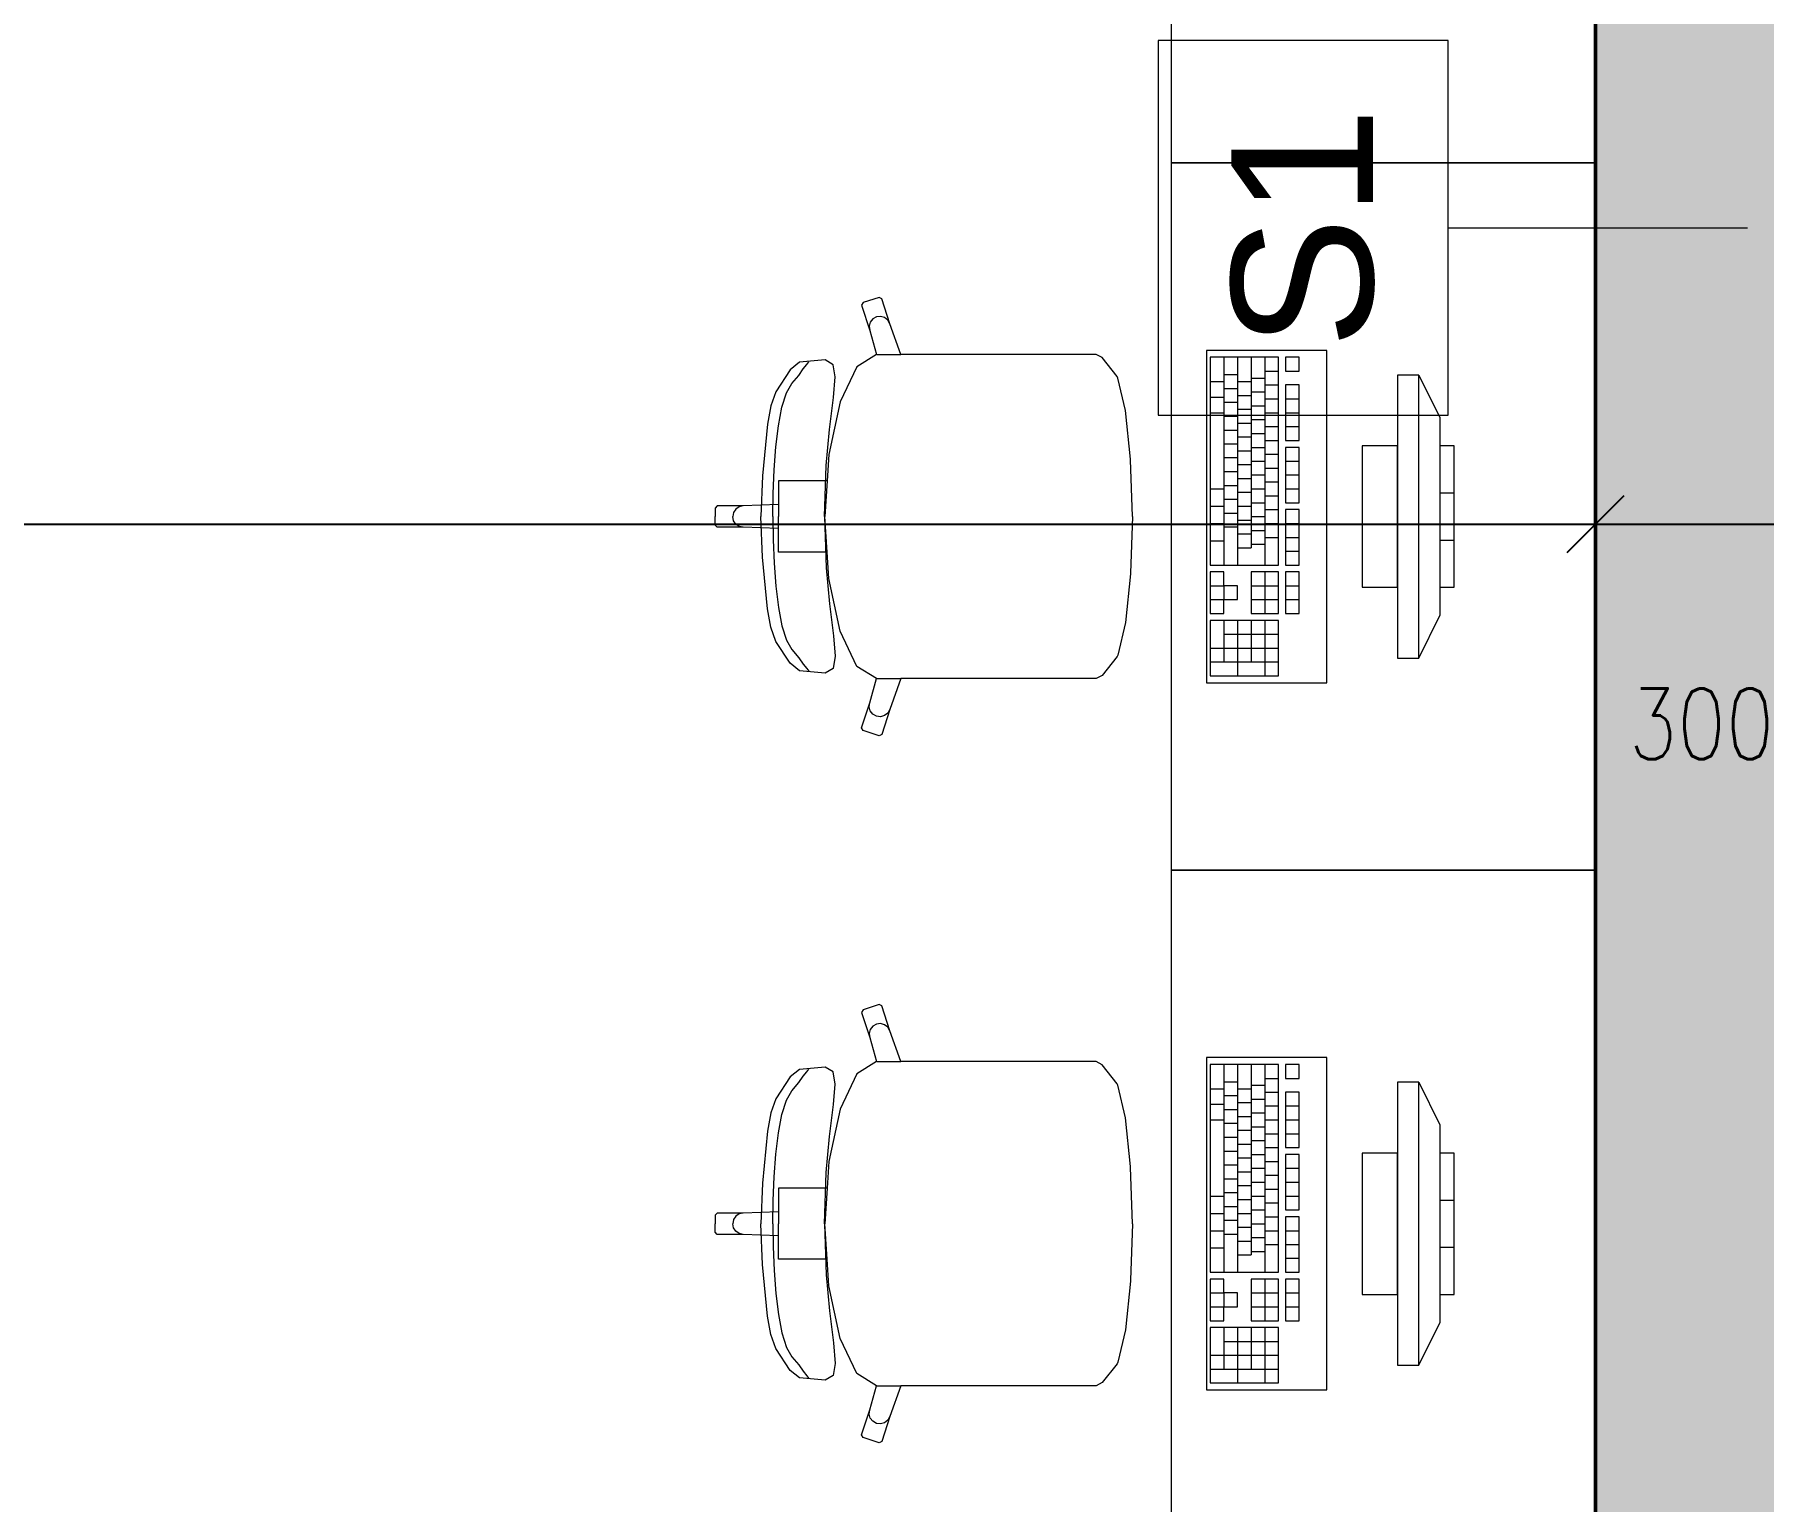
# Model space of a CAD drawing. Header units: millimetres. Extents: x 89194 to 559352, y -753138 to -204019.
# Drawn here: x 342341 to 344786, y -488043 to -485968 of the extents above; entities that cross this region are included whole.
import ezdxf

# ---------------------------------------------------------------- set-up
doc = ezdxf.new("R2010")
doc.units = ezdxf.units.MM
doc.header["$LTSCALE"] = 400
doc.header["$PDMODE"] = 3
for name, color, linetype, lineweight in [('RG_koty', 7, 'Continuous', 9), ('RG_nábytek', 32, 'Continuous', 9), ('RG_skladby konstrukcí', 5, 'Continuous', 9), ('RG_zdivo nové', 1, 'Continuous', 50), ('RG_šrafy', 253, 'Continuous', 9)]:
    doc.layers.add(name, color=color, linetype=linetype, lineweight=lineweight)
doc.styles.add('Arial 200', font='Arial.ttf', dxfattribs={"height": 200})
doc.styles.add('Koty', font='romans.shx', dxfattribs={"width": 0.8})
doc.dimstyles.new('RG_50_vnitřní', dxfattribs={"dimscale": 50, "dimtxt": 2, "dimasz": 1.6, "dimexe": 1.15, "dimexo": 0, "dimgap": 1, "dimtad": 1, "dimdec": 0, "dimrnd": 5, "dimzin": 0, "dimdsep": 46, "dimtxsty": 'Koty', "dimblk1": 'OBLIQUE', "dimblk2": 'OBLIQUE', "dimsah": 1, "dimcen": 0.09, "dimclrd": 256, "dimclre": 256, "dimclrt": 2, "dimazin": 0, "dimtfac": 1, "dimtdec": 0, "dimtmove": 2, "dimatfit": 3, "dimfxl": 1.15, "dimfxlon": 1, "dimtolj": 1, "dimtzin": 0, "dimarcsym": 0})

# ---------------------------------------------------------------- blocks, each defined once
blk = doc.blocks.new('nabytek_velka_ucebna')
at = {"layer": 'RG_nábytek'}
for p, q in [((475954, -444466.8), (475954, -445466.8)), ((476554, -445466.8), (476554, -444466.8)), ((475954, -445466.8), (476554, -445466.8)), ((476554, -445466.8), (475954, -445466.8)), ((475954, -445466.8), (475954, -446466.8)), ((476554, -446466.8), (476554, -445466.8)), ((475518.1, -445664.2), (475516.1, -445668)), ((475516.1, -445668), (475527.5, -445703.5)), ((475540.8, -445656.8), (475518.1, -445664.2)), ((475544.6, -445658.7), (475540.8, -445656.8)), ((475556, -445694.1), (475544.6, -445658.7)), ((475528.4, -445691.9), (475526.9, -445697.6)), ((475526.9, -445697.6), (475527.5, -445703.5)), ((475527.5, -445703.5), (475537.2, -445737.6)), ((475532.1, -445687.3), (475528.4, -445691.9)), ((475537.2, -445684.4), (475532.1, -445687.3)), ((475542.9, -445683.7), (475537.2, -445684.4)), ((475548.6, -445685.3), (475542.9, -445683.7)), ((475553.1, -445689), (475548.6, -445685.3)), ((475556, -445694.1), (475553.1, -445689)), ((475571.7, -445737.5), (475556, -445694.1)), ((475428.2, -445748.7), (475415, -445759.2)), ((475464.3, -445745.4), (475428.2, -445748.7)), ((475433.6, -445758), (475438.7, -445751.8)), ((475438.7, -445751.8), (475441.4, -445748)), ((475475.8, -445752.1), (475464.3, -445745.4)), ((475478.9, -445769.3), (475475.8, -445752.1)), ((475537.2, -445737.6), (475509.4, -445755)), ((475537.4, -445737.5), (475537.2, -445737.6)), ((475537.4, -445737.5), (475571.7, -445737.5)), ((475780.8, -445737.5), (475571.7, -445737.5)), ((475816.9, -445737.5), (475780.8, -445737.5)), ((475847.9, -445737.5), (475816.9, -445737.5)), ((475856.5, -445742), (475847.9, -445737.5)), ((475877.7, -445768.9), (475856.5, -445742)), ((476174, -445731.8), (476004, -445731.8)), ((476004, -445731.8), (476004, -446201.8)), ((476008.8, -445741.6), (476008.8, -446035.3)), ((476105.8, -445741.6), (476008.8, -445741.6)), ((476028.2, -445741.6), (476028.2, -446035.3)), ((476047.6, -445741.6), (476047.6, -446035.3)), ((476067, -445741.6), (476067, -446010.8)), ((476086.4, -445741.6), (476086.4, -446035.3)), ((476105.8, -446035.3), (476105.8, -445741.6)), ((476115.5, -445741.6), (476115.5, -445761.2)), ((476134.9, -445741.6), (476115.5, -445741.6)), ((476134.9, -445761.2), (476134.9, -445741.6)), ((476174, -446201.8), (476174, -445731.8)), ((475415, -445759.2), (475394.9, -445790.2)), ((475417.4, -445778.8), (475427.4, -445767.1)), ((475427.4, -445767.1), (475433.6, -445758)), ((475476.3, -445798.2), (475478.9, -445769.3)), ((475509.4, -445755), (475485.6, -445804.7)), ((475878.5, -445771), (475877.7, -445768.9)), ((475889.2, -445816.9), (475878.5, -445771)), ((476008.8, -445775.8), (476028.2, -445775.8)), ((476028.2, -445766), (476047.6, -445766)), ((476047.6, -445775.8), (476067, -445775.8)), ((476067, -445770.9), (476086.4, -445770.9)), ((476086.4, -445761.2), (476105.8, -445761.2)), ((476115.5, -445761.2), (476134.9, -445761.2)), ((476274, -445766.8), (476274, -446166.8)), ((476304, -445766.8), (476274, -445766.8)), ((476304, -446166.8), (476304, -445766.8)), ((476304, -445766.8), (476334, -445826.8)), ((475394.9, -445790.2), (475387.7, -445810.2)), ((475403.4, -445812.3), (475409.7, -445792)), ((475409.7, -445792), (475417.4, -445778.8)), ((475470.5, -445843.5), (475476.3, -445798.2)), ((476008.8, -445797.9), (476028.2, -445797.9)), ((476028.2, -445785.6), (476047.6, -445785.6)), ((476047.6, -445795.4), (476067, -445795.4)), ((476067, -445790.5), (476086.4, -445790.5)), ((476086.4, -445780.7), (476105.8, -445780.7)), ((476086.4, -445800.3), (476105.8, -445800.3)), ((476115.5, -445780.7), (476115.5, -445859.1)), ((476134.9, -445780.7), (476115.5, -445780.7)), ((476115.5, -445800.3), (476134.9, -445800.3)), ((476134.9, -445859.1), (476134.9, -445780.7)), ((475387.7, -445810.2), (475382.9, -445836.1)), ((475398.5, -445838.3), (475403.4, -445812.3)), ((475485.6, -445804.7), (475469.7, -445879)), ((475896.4, -445885.7), (475889.2, -445816.9)), ((476008.8, -445819.9), (476028.2, -445819.9)), ((476028.2, -445805.2), (476047.6, -445805.2)), ((476028.2, -445824.8), (476047.6, -445824.8)), ((476047.6, -445815), (476067, -445815)), ((476067, -445810.1), (476086.4, -445810.1)), ((476086.4, -445819.9), (476105.8, -445819.9)), ((476115.5, -445819.9), (476134.9, -445819.9)), ((476334, -445826.8), (476334, -446106.8)), ((475382.9, -445836.1), (475375.9, -445909.3)), ((475394.8, -445868.2), (475398.5, -445838.3)), ((475465.8, -445894.5), (475470.5, -445843.5)), ((476028.2, -445844.4), (476047.6, -445844.4)), ((476047.6, -445834.6), (476067, -445834.6)), ((476067, -445829.7), (476086.4, -445829.7)), ((476067, -445849.3), (476086.4, -445849.3)), ((476086.4, -445839.5), (476105.8, -445839.5)), ((476115.5, -445839.5), (476134.9, -445839.5)), ((475392.2, -445900.7), (475394.8, -445868.2)), ((476028.2, -445864), (476047.6, -445864)), ((476047.6, -445854.2), (476067, -445854.2)), ((476047.6, -445873.8), (476067, -445873.8)), ((476067, -445868.9), (476086.4, -445868.9)), ((476086.4, -445859.1), (476105.8, -445859.1)), ((476115.5, -445859.1), (476134.9, -445859.1)), ((476115.5, -445868.9), (476115.5, -445947.2)), ((476134.9, -445868.9), (476115.5, -445868.9)), ((476134.9, -445947.2), (476134.9, -445868.9)), ((476224, -445866.8), (476224, -446066.8)), ((476274, -445866.8), (476224, -445866.8)), ((476274, -446066.8), (476274, -445866.8)), ((476334, -445866.8), (476334, -446066.8)), ((476354, -445866.8), (476334, -445866.8)), ((476354, -446066.8), (476354, -445866.8)), ((475390.8, -445934.1), (475392.2, -445900.7)), ((475463.5, -445966.8), (475465.8, -445894.5)), ((475469.7, -445879), (475467.3, -445916.5)), ((475896.5, -445886.7), (475896.4, -445885.7)), ((475899, -445966.8), (475896.5, -445886.7)), ((476028.2, -445883.5), (476047.6, -445883.5)), ((476047.6, -445893.3), (476067, -445893.3)), ((476067, -445888.4), (476086.4, -445888.4)), ((476086.4, -445878.7), (476105.8, -445878.7)), ((476086.4, -445898.2), (476105.8, -445898.2)), ((476115.5, -445888.4), (476134.9, -445888.4)), ((475375.9, -445909.3), (475373.7, -445966.8)), ((475428.6, -445916.5), (475398.7, -445916.5)), ((475398.7, -445916.5), (475398.7, -445949.9)), ((475467.3, -445916.5), (475428.6, -445916.5)), ((475467.3, -445916.5), (475464.1, -445966.8)), ((476028.2, -445903.1), (476047.6, -445903.1)), ((476028.2, -445922.7), (476047.6, -445922.7)), ((476047.6, -445912.9), (476067, -445912.9)), ((476067, -445908), (476086.4, -445908)), ((476086.4, -445917.8), (476105.8, -445917.8)), ((476115.5, -445908), (476134.9, -445908)), ((475398.7, -445949.9), (475348.8, -445951.7)), ((475390.3, -445966.8), (475390.8, -445934.1)), ((475398.7, -445949.9), (475398.7, -445966.8)), ((476008.8, -445927.6), (476028.2, -445927.6)), ((476028.2, -445942.3), (476047.6, -445942.3)), ((476047.6, -445932.5), (476067, -445932.5)), ((476067, -445927.6), (476086.4, -445927.6)), ((476067, -445947.2), (476086.4, -445947.2)), ((476086.4, -445937.4), (476105.8, -445937.4)), ((476115.5, -445927.6), (476134.9, -445927.6)), ((476115.5, -445947.2), (476134.9, -445947.2)), ((476334, -445933.4), (476354, -445933.4)), ((475311.9, -445951.7), (475309, -445954.7)), ((475309, -445954.7), (475309, -445966.8)), ((475309, -445978.9), (475309, -445966.8)), ((475348.8, -445951.7), (475311.9, -445951.7)), ((475335, -445961), (475333.9, -445966.8)), ((475335, -445972.6), (475333.9, -445966.8)), ((475338.3, -445956.1), (475335, -445961)), ((475338.3, -445977.5), (475335, -445972.6)), ((475343.1, -445952.8), (475338.3, -445956.1)), ((475348.8, -445951.7), (475343.1, -445952.8)), ((475375.9, -446024.3), (475373.7, -445966.8)), ((475390.3, -445966.8), (475390.8, -445999.5)), ((475398.7, -445983.7), (475398.7, -445966.8)), ((475463.5, -445966.8), (475465.8, -446039.1)), ((475467.3, -446017.1), (475464.1, -445966.8)), ((475899, -445966.8), (475896.5, -446046.8)), ((476008.8, -445952.1), (476028.2, -445952.1)), ((476028.2, -445961.9), (476047.6, -445961.9)), ((476047.6, -445952.1), (476067, -445952.1)), ((476047.6, -445971.7), (476067, -445971.7)), ((476067, -445966.8), (476086.4, -445966.8)), ((476086.4, -445957), (476105.8, -445957)), ((476115.5, -445957), (476115.5, -446035.3)), ((476134.9, -445957), (476115.5, -445957)), ((476134.9, -446035.3), (476134.9, -445957)), ((475311.9, -445981.9), (475309, -445978.9)), ((475348.8, -445981.9), (475311.9, -445981.9)), ((475343.1, -445980.7), (475338.3, -445977.5)), ((475348.8, -445981.9), (475343.1, -445980.7)), ((475398.7, -445983.7), (475348.8, -445981.9)), ((475398.7, -446017.1), (475398.7, -445983.7)), ((476008.8, -445976.6), (476028.2, -445976.6)), ((476028.2, -445981.5), (476047.6, -445981.5)), ((476047.6, -445991.3), (476067, -445991.3)), ((476067, -445986.4), (476086.4, -445986.4)), ((476086.4, -445976.6), (476105.8, -445976.6)), ((476086.4, -445996.2), (476105.8, -445996.2)), ((476115.5, -445976.6), (476134.9, -445976.6)), ((476115.5, -445996.2), (476134.9, -445996.2)), ((475390.8, -445999.5), (475392.2, -446032.9)), ((475428.6, -446017.1), (475398.7, -446017.1)), ((475467.3, -446017.1), (475428.6, -446017.1)), ((475469.7, -446054.5), (475467.3, -446017.1)), ((476008.8, -446001), (476028.2, -446001)), ((476047.6, -446010.8), (476067, -446010.8)), ((476067, -446005.9), (476086.4, -446005.9)), ((476115.5, -446015.7), (476134.9, -446015.7)), ((476334, -446000.1), (476354, -446000.1)), ((475382.9, -446097.5), (475375.9, -446024.3)), ((475392.2, -446032.9), (475394.8, -446065.3)), ((475465.8, -446039.1), (475470.5, -446090)), ((475896.5, -446046.8), (475896.4, -446047.9)), ((476008.8, -446035.3), (476105.8, -446035.3)), ((476008.8, -446045.1), (476008.8, -446103.9)), ((476028.2, -446045.1), (476008.8, -446045.1)), ((476028.2, -446064.7), (476028.2, -446045.1)), ((476067, -446045.1), (476067, -446103.9)), ((476105.8, -446045.1), (476067, -446045.1)), ((476086.4, -446045.1), (476086.4, -446103.9)), ((476105.8, -446103.9), (476105.8, -446045.1)), ((476115.5, -446035.3), (476134.9, -446035.3)), ((476115.5, -446045.1), (476115.5, -446103.9)), ((476134.9, -446045.1), (476115.5, -446045.1)), ((476134.9, -446103.9), (476134.9, -446045.1)), ((475394.8, -446065.3), (475398.5, -446095.3)), ((475485.6, -446128.9), (475469.7, -446054.5)), ((475896.4, -446047.9), (475889.2, -446116.6)), ((476008.8, -446064.7), (476028.2, -446064.7)), ((476047.6, -446064.7), (476028.2, -446064.7)), ((476028.2, -446064.7), (476028.2, -446084.3)), ((476047.6, -446084.3), (476047.6, -446064.7)), ((476067, -446064.7), (476105.8, -446064.7)), ((476115.5, -446064.7), (476134.9, -446064.7)), ((476224, -446066.8), (476274, -446066.8)), ((476334, -446066.8), (476354, -446066.8)), ((475398.5, -446095.3), (475403.4, -446121.2)), ((475470.5, -446090), (475476.3, -446135.3)), ((476008.8, -446084.3), (476028.2, -446084.3)), ((476028.2, -446103.9), (476028.2, -446084.3)), ((476028.2, -446084.3), (476047.6, -446084.3)), ((476067, -446084.3), (476105.8, -446084.3)), ((476115.5, -446084.3), (476134.9, -446084.3)), ((475387.7, -446123.4), (475382.9, -446097.5)), ((475889.2, -446116.6), (475878.5, -446162.6)), ((476008.8, -446103.9), (476028.2, -446103.9)), ((476008.8, -446113.7), (476008.8, -446192)), ((476105.8, -446113.7), (476008.8, -446113.7)), ((476028.2, -446113.7), (476028.2, -446172.4)), ((476047.6, -446113.7), (476047.6, -446192)), ((476067, -446103.9), (476105.8, -446103.9)), ((476067, -446113.7), (476067, -446172.4)), ((476086.4, -446113.7), (476086.4, -446192)), ((476105.8, -446192), (476105.8, -446113.7)), ((476115.5, -446103.9), (476134.9, -446103.9)), ((476304, -446166.8), (476334, -446106.8)), ((475394.9, -446143.3), (475387.7, -446123.4)), ((475415, -446174.3), (475394.9, -446143.3)), ((475403.4, -446121.2), (475409.7, -446141.6)), ((475409.7, -446141.6), (475417.4, -446154.8)), ((475476.3, -446135.3), (475478.9, -446164.2)), ((475509.4, -446178.6), (475485.6, -446128.9)), ((476028.2, -446133.2), (476105.8, -446133.2)), ((475417.4, -446154.8), (475427.4, -446166.5)), ((475427.4, -446166.5), (475433.6, -446175.5)), ((475478.9, -446164.2), (475475.8, -446181.5)), ((475877.7, -446164.7), (475856.5, -446191.5)), ((475878.5, -446162.6), (475877.7, -446164.7)), ((476008.8, -446152.8), (476105.8, -446152.8)), ((476274, -446166.8), (476304, -446166.8)), ((475428.2, -446184.9), (475415, -446174.3)), ((475464.3, -446188.2), (475428.2, -446184.9)), ((475433.6, -446175.5), (475438.7, -446181.8)), ((475438.7, -446181.8), (475441.4, -446185.5)), ((475475.8, -446181.5), (475464.3, -446188.2)), ((475537.2, -446195.9), (475509.4, -446178.6)), ((475856.5, -446191.5), (475847.9, -446196)), ((476008.8, -446172.4), (476105.8, -446172.4)), ((476008.8, -446192), (476105.8, -446192)), ((475527.5, -446230.1), (475537.2, -446195.9)), ((475537.4, -446196), (475537.2, -446195.9)), ((475537.4, -446196), (475571.7, -446196)), ((475571.7, -446196), (475556, -446239.4)), ((475780.8, -446196), (475571.7, -446196)), ((475816.9, -446196), (475780.8, -446196)), ((475847.9, -446196), (475816.9, -446196)), ((476004, -446201.8), (476174, -446201.8)), ((475516.1, -446265.5), (475527.5, -446230.1)), ((475526.9, -446235.9), (475527.5, -446230.1)), ((475528.4, -446241.6), (475526.9, -446235.9)), ((475532.1, -446246.2), (475528.4, -446241.6)), ((475556, -446239.4), (475544.6, -446274.8)), ((475556, -446239.4), (475553.1, -446244.6)), ((475518.1, -446269.3), (475516.1, -446265.5)), ((475537.2, -446249.1), (475532.1, -446246.2)), ((475542.9, -446249.8), (475537.2, -446249.1)), ((475548.6, -446248.2), (475542.9, -446249.8)), ((475553.1, -446244.6), (475548.6, -446248.2)), ((475540.8, -446276.8), (475518.1, -446269.3)), ((475544.6, -446274.8), (475540.8, -446276.8)), ((475954, -446466.8), (476554, -446466.8)), ((476554, -446466.8), (475954, -446466.8)), ((475954, -446466.8), (475954, -447466.8)), ((476554, -447466.8), (476554, -446466.8)), ((475540.8, -446656.8), (475518.1, -446664.2)), ((475544.6, -446658.7), (475540.8, -446656.8)), ((475556, -446694.1), (475544.6, -446658.7)), ((475518.1, -446664.2), (475516.1, -446668)), ((475516.1, -446668), (475527.5, -446703.5)), ((475528.4, -446691.9), (475526.9, -446697.6)), ((475526.9, -446697.6), (475527.5, -446703.5)), ((475527.5, -446703.5), (475537.2, -446737.6)), ((475532.1, -446687.3), (475528.4, -446691.9)), ((475537.2, -446684.4), (475532.1, -446687.3)), ((475542.9, -446683.7), (475537.2, -446684.4)), ((475548.6, -446685.3), (475542.9, -446683.7)), ((475553.1, -446689), (475548.6, -446685.3)), ((475556, -446694.1), (475553.1, -446689)), ((475571.7, -446737.5), (475556, -446694.1)), ((476174, -446731.8), (476004, -446731.8)), ((476004, -446731.8), (476004, -447201.8)), ((476174, -447201.8), (476174, -446731.8)), ((475428.2, -446748.7), (475415, -446759.2)), ((475464.3, -446745.4), (475428.2, -446748.7)), ((475433.6, -446758), (475438.7, -446751.8)), ((475438.7, -446751.8), (475441.4, -446748)), ((475475.8, -446752.1), (475464.3, -446745.4)), ((475478.9, -446769.3), (475475.8, -446752.1)), ((475509.4, -446755), (475485.6, -446804.7)), ((475537.2, -446737.6), (475509.4, -446755)), ((475537.4, -446737.5), (475537.2, -446737.6)), ((475537.4, -446737.5), (475571.7, -446737.5)), ((475780.8, -446737.5), (475571.7, -446737.5)), ((475816.9, -446737.5), (475780.8, -446737.5)), ((475847.9, -446737.5), (475816.9, -446737.5)), ((475856.5, -446742), (475847.9, -446737.5)), ((475877.7, -446768.9), (475856.5, -446742)), ((476008.8, -446741.6), (476008.8, -447035.3)), ((476105.8, -446741.6), (476008.8, -446741.6)), ((476028.2, -446741.6), (476028.2, -447035.3)), ((476047.6, -446741.6), (476047.6, -447035.3)), ((476067, -446741.6), (476067, -447010.8)), ((476086.4, -446741.6), (476086.4, -447035.3)), ((476105.8, -447035.3), (476105.8, -446741.6)), ((476115.5, -446741.6), (476115.5, -446761.2)), ((476134.9, -446741.6), (476115.5, -446741.6)), ((476134.9, -446761.2), (476134.9, -446741.6)), ((475415, -446759.2), (475394.9, -446790.2)), ((475409.7, -446792), (475417.4, -446778.8)), ((475417.4, -446778.8), (475427.4, -446767.1)), ((475427.4, -446767.1), (475433.6, -446758)), ((475476.3, -446798.2), (475478.9, -446769.3)), ((475878.5, -446771), (475877.7, -446768.9)), ((475889.2, -446816.9), (475878.5, -446771)), ((476008.8, -446775.8), (476028.2, -446775.8)), ((476028.2, -446766), (476047.6, -446766)), ((476047.6, -446775.8), (476067, -446775.8)), ((476067, -446770.9), (476086.4, -446770.9)), ((476086.4, -446761.2), (476105.8, -446761.2)), ((476086.4, -446780.7), (476105.8, -446780.7)), ((476115.5, -446761.2), (476134.9, -446761.2)), ((476115.5, -446780.7), (476115.5, -446859.1)), ((476134.9, -446780.7), (476115.5, -446780.7)), ((476134.9, -446859.1), (476134.9, -446780.7)), ((476274, -446766.8), (476274, -447166.8)), ((476304, -446766.8), (476274, -446766.8)), ((476304, -447166.8), (476304, -446766.8)), ((476304, -446766.8), (476334, -446826.8)), ((475394.9, -446790.2), (475387.7, -446810.2)), ((475403.4, -446812.3), (475409.7, -446792)), ((475485.6, -446804.7), (475469.7, -446879)), ((475470.5, -446843.5), (475476.3, -446798.2)), ((476008.8, -446797.9), (476028.2, -446797.9)), ((476028.2, -446785.6), (476047.6, -446785.6)), ((476028.2, -446805.2), (476047.6, -446805.2)), ((476047.6, -446795.4), (476067, -446795.4)), ((476067, -446790.5), (476086.4, -446790.5)), ((476086.4, -446800.3), (476105.8, -446800.3)), ((476115.5, -446800.3), (476134.9, -446800.3)), ((475387.7, -446810.2), (475382.9, -446836.1)), ((475398.5, -446838.3), (475403.4, -446812.3)), ((475896.4, -446885.7), (475889.2, -446816.9)), ((476008.8, -446819.9), (476028.2, -446819.9)), ((476028.2, -446824.8), (476047.6, -446824.8)), ((476047.6, -446815), (476067, -446815)), ((476067, -446810.1), (476086.4, -446810.1)), ((476067, -446829.7), (476086.4, -446829.7)), ((476086.4, -446819.9), (476105.8, -446819.9)), ((476115.5, -446819.9), (476134.9, -446819.9)), ((476334, -446826.8), (476334, -447106.8)), ((475382.9, -446836.1), (475375.9, -446909.3)), ((475394.8, -446868.2), (475398.5, -446838.3)), ((475465.8, -446894.5), (475470.5, -446843.5)), ((476028.2, -446844.4), (476047.6, -446844.4)), ((476047.6, -446834.6), (476067, -446834.6)), ((476047.6, -446854.2), (476067, -446854.2)), ((476067, -446849.3), (476086.4, -446849.3)), ((476086.4, -446839.5), (476105.8, -446839.5)), ((476115.5, -446839.5), (476134.9, -446839.5)), ((475392.2, -446900.7), (475394.8, -446868.2)), ((476028.2, -446864), (476047.6, -446864)), ((476047.6, -446873.8), (476067, -446873.8)), ((476067, -446868.9), (476086.4, -446868.9)), ((476086.4, -446859.1), (476105.8, -446859.1)), ((476086.4, -446878.7), (476105.8, -446878.7)), ((476115.5, -446859.1), (476134.9, -446859.1)), ((476115.5, -446868.9), (476115.5, -446947.2)), ((476134.9, -446868.9), (476115.5, -446868.9)), ((476134.9, -446947.2), (476134.9, -446868.9)), ((476224, -446866.8), (476224, -447066.8)), ((476274, -446866.8), (476224, -446866.8)), ((476274, -447066.8), (476274, -446866.8)), ((476334, -446866.8), (476334, -447066.8)), ((476354, -446866.8), (476334, -446866.8)), ((476354, -447066.8), (476354, -446866.8)), ((475390.8, -446934.1), (475392.2, -446900.7)), ((475463.5, -446966.8), (475465.8, -446894.5)), ((475469.7, -446879), (475467.3, -446916.5)), ((475896.5, -446886.7), (475896.4, -446885.7)), ((475899, -446966.8), (475896.5, -446886.7)), ((476028.2, -446883.5), (476047.6, -446883.5)), ((476028.2, -446903.1), (476047.6, -446903.1)), ((476047.6, -446893.3), (476067, -446893.3)), ((476067, -446888.4), (476086.4, -446888.4)), ((476086.4, -446898.2), (476105.8, -446898.2)), ((476115.5, -446888.4), (476134.9, -446888.4)), ((475375.9, -446909.3), (475373.7, -446966.8)), ((475428.6, -446916.5), (475398.7, -446916.5)), ((475398.7, -446916.5), (475398.7, -446949.9)), ((475467.3, -446916.5), (475428.6, -446916.5)), ((475467.3, -446916.5), (475464.1, -446966.8)), ((476008.8, -446927.6), (476028.2, -446927.6)), ((476028.2, -446922.7), (476047.6, -446922.7)), ((476047.6, -446912.9), (476067, -446912.9)), ((476067, -446908), (476086.4, -446908)), ((476067, -446927.6), (476086.4, -446927.6)), ((476086.4, -446917.8), (476105.8, -446917.8)), ((476115.5, -446908), (476134.9, -446908)), ((476115.5, -446927.6), (476134.9, -446927.6)), ((475311.9, -446951.7), (475309, -446954.7)), ((475348.8, -446951.7), (475311.9, -446951.7)), ((475348.8, -446951.7), (475343.1, -446952.8)), ((475398.7, -446949.9), (475348.8, -446951.7)), ((475390.3, -446966.8), (475390.8, -446934.1)), ((475398.7, -446949.9), (475398.7, -446966.8)), ((476008.8, -446952.1), (476028.2, -446952.1)), ((476028.2, -446942.3), (476047.6, -446942.3)), ((476047.6, -446932.5), (476067, -446932.5)), ((476047.6, -446952.1), (476067, -446952.1)), ((476067, -446947.2), (476086.4, -446947.2)), ((476086.4, -446937.4), (476105.8, -446937.4)), ((476115.5, -446947.2), (476134.9, -446947.2)), ((476334, -446933.4), (476354, -446933.4)), ((475309, -446954.7), (475309, -446966.8)), ((475309, -446978.9), (475309, -446966.8)), ((475335, -446961), (475333.9, -446966.8)), ((475335, -446972.6), (475333.9, -446966.8)), ((475338.3, -446956.1), (475335, -446961)), ((475338.3, -446977.5), (475335, -446972.6)), ((475343.1, -446952.8), (475338.3, -446956.1)), ((475375.9, -447024.3), (475373.7, -446966.8)), ((475390.3, -446966.8), (475390.8, -446999.5)), ((475398.7, -446983.7), (475398.7, -446966.8)), ((475463.5, -446966.8), (475465.8, -447039.1)), ((475467.3, -447017.1), (475464.1, -446966.8)), ((475899, -446966.8), (475896.5, -447046.8)), ((476008.8, -446976.6), (476028.2, -446976.6)), ((476028.2, -446961.9), (476047.6, -446961.9)), ((476047.6, -446971.7), (476067, -446971.7)), ((476067, -446966.8), (476086.4, -446966.8)), ((476086.4, -446957), (476105.8, -446957)), ((476086.4, -446976.6), (476105.8, -446976.6)), ((476115.5, -446957), (476115.5, -447035.3)), ((476134.9, -446957), (476115.5, -446957)), ((476115.5, -446976.6), (476134.9, -446976.6)), ((476134.9, -447035.3), (476134.9, -446957)), ((475311.9, -446981.9), (475309, -446978.9)), ((475348.8, -446981.9), (475311.9, -446981.9)), ((475343.1, -446980.7), (475338.3, -446977.5)), ((475348.8, -446981.9), (475343.1, -446980.7)), ((475398.7, -446983.7), (475348.8, -446981.9)), ((475390.8, -446999.5), (475392.2, -447032.9)), ((475398.7, -447017.1), (475398.7, -446983.7)), ((476008.8, -447001), (476028.2, -447001)), ((476028.2, -446981.5), (476047.6, -446981.5)), ((476047.6, -446991.3), (476067, -446991.3)), ((476067, -446986.4), (476086.4, -446986.4)), ((476086.4, -446996.2), (476105.8, -446996.2)), ((476115.5, -446996.2), (476134.9, -446996.2)), ((476334, -447000.1), (476354, -447000.1)), ((475382.9, -447097.5), (475375.9, -447024.3)), ((475428.6, -447017.1), (475398.7, -447017.1)), ((475467.3, -447017.1), (475428.6, -447017.1)), ((475469.7, -447054.5), (475467.3, -447017.1)), ((476047.6, -447010.8), (476067, -447010.8)), ((476067, -447005.9), (476086.4, -447005.9)), ((476115.5, -447015.7), (476134.9, -447015.7)), ((475392.2, -447032.9), (475394.8, -447065.3)), ((475465.8, -447039.1), (475470.5, -447090)), ((475896.4, -447047.9), (475889.2, -447116.6)), ((475896.5, -447046.8), (475896.4, -447047.9)), ((476008.8, -447035.3), (476105.8, -447035.3)), ((476008.8, -447045.1), (476008.8, -447103.9)), ((476028.2, -447045.1), (476008.8, -447045.1)), ((476028.2, -447064.7), (476028.2, -447045.1)), ((476067, -447045.1), (476067, -447103.9)), ((476105.8, -447045.1), (476067, -447045.1)), ((476086.4, -447045.1), (476086.4, -447103.9)), ((476105.8, -447103.9), (476105.8, -447045.1)), ((476115.5, -447035.3), (476134.9, -447035.3)), ((476115.5, -447045.1), (476115.5, -447103.9)), ((476134.9, -447045.1), (476115.5, -447045.1)), ((476134.9, -447103.9), (476134.9, -447045.1)), ((475394.8, -447065.3), (475398.5, -447095.3)), ((475485.6, -447128.9), (475469.7, -447054.5)), ((476008.8, -447064.7), (476028.2, -447064.7)), ((476047.6, -447064.7), (476028.2, -447064.7)), ((476028.2, -447064.7), (476028.2, -447084.3)), ((476047.6, -447084.3), (476047.6, -447064.7)), ((476067, -447064.7), (476105.8, -447064.7)), ((476115.5, -447064.7), (476134.9, -447064.7)), ((476224, -447066.8), (476274, -447066.8)), ((476334, -447066.8), (476354, -447066.8)), ((475387.7, -447123.4), (475382.9, -447097.5)), ((475398.5, -447095.3), (475403.4, -447121.2)), ((475470.5, -447090), (475476.3, -447135.3)), ((476008.8, -447084.3), (476028.2, -447084.3)), ((476028.2, -447103.9), (476028.2, -447084.3)), ((476028.2, -447084.3), (476047.6, -447084.3)), ((476067, -447084.3), (476105.8, -447084.3)), ((476115.5, -447084.3), (476134.9, -447084.3)), ((475394.9, -447143.3), (475387.7, -447123.4)), ((475403.4, -447121.2), (475409.7, -447141.6)), ((475889.2, -447116.6), (475878.5, -447162.6)), ((476008.8, -447103.9), (476028.2, -447103.9)), ((476008.8, -447113.7), (476008.8, -447192)), ((476105.8, -447113.7), (476008.8, -447113.7)), ((476028.2, -447113.7), (476028.2, -447172.4)), ((476047.6, -447113.7), (476047.6, -447192)), ((476067, -447103.9), (476105.8, -447103.9)), ((476067, -447113.7), (476067, -447172.4)), ((476086.4, -447113.7), (476086.4, -447192)), ((476105.8, -447192), (476105.8, -447113.7)), ((476115.5, -447103.9), (476134.9, -447103.9)), ((476304, -447166.8), (476334, -447106.8)), ((475415, -447174.3), (475394.9, -447143.3)), ((475409.7, -447141.6), (475417.4, -447154.8)), ((475476.3, -447135.3), (475478.9, -447164.2)), ((475509.4, -447178.6), (475485.6, -447128.9)), ((476028.2, -447133.2), (476105.8, -447133.2)), ((475417.4, -447154.8), (475427.4, -447166.5)), ((475427.4, -447166.5), (475433.6, -447175.5)), ((475478.9, -447164.2), (475475.8, -447181.5)), ((475877.7, -447164.7), (475856.5, -447191.5)), ((475878.5, -447162.6), (475877.7, -447164.7)), ((476008.8, -447152.8), (476105.8, -447152.8)), ((476008.8, -447172.4), (476105.8, -447172.4)), ((476274, -447166.8), (476304, -447166.8)), ((475428.2, -447184.9), (475415, -447174.3)), ((475464.3, -447188.2), (475428.2, -447184.9)), ((475433.6, -447175.5), (475438.7, -447181.8)), ((475438.7, -447181.8), (475441.4, -447185.5)), ((475475.8, -447181.5), (475464.3, -447188.2)), ((475537.2, -447195.9), (475509.4, -447178.6)), ((475527.5, -447230.1), (475537.2, -447195.9)), ((475537.4, -447196), (475537.2, -447195.9)), ((475537.4, -447196), (475571.7, -447196)), ((475571.7, -447196), (475556, -447239.4)), ((475780.8, -447196), (475571.7, -447196)), ((475816.9, -447196), (475780.8, -447196)), ((475847.9, -447196), (475816.9, -447196)), ((475856.5, -447191.5), (475847.9, -447196)), ((476008.8, -447192), (476105.8, -447192)), ((476004, -447201.8), (476174, -447201.8)), ((475516.1, -447265.5), (475527.5, -447230.1)), ((475526.9, -447235.9), (475527.5, -447230.1)), ((475528.4, -447241.6), (475526.9, -447235.9)), ((475532.1, -447246.2), (475528.4, -447241.6)), ((475556, -447239.4), (475544.6, -447274.8)), ((475553.1, -447244.6), (475548.6, -447248.2)), ((475556, -447239.4), (475553.1, -447244.6)), ((475518.1, -447269.3), (475516.1, -447265.5)), ((475540.8, -447276.8), (475518.1, -447269.3)), ((475537.2, -447249.1), (475532.1, -447246.2)), ((475542.9, -447249.8), (475537.2, -447249.1)), ((475548.6, -447248.2), (475542.9, -447249.8)), ((475544.6, -447274.8), (475540.8, -447276.8))]:
    blk.add_line(p, q, dxfattribs=at)
blk = doc.blocks.new('_Oblique')
at = {"color": 0, "linetype": 'ByBlock', "lineweight": -2}
blk.add_line((-0.5, -0.5), (0.5, 0.5), dxfattribs=at)
blk = doc.blocks.new('*D468')
at = {"layer": 'Defpoints', "color": 0, "transparency": 16777216}
for p in [(344548.3, -484039.9), (344548.3, -486660.5), (336998.4, -487061.1)]:
    blk.add_point(p, dxfattribs=at)
at = {"layer": 'RG_koty', "lineweight": -2, "transparency": 16777216}
for p, q in [((336998.4, -486718), (336998.4, -486603)), ((344548.3, -486603), (344548.3, -486718)), ((336998.4, -486660.5), (344548.3, -486660.5))]:
    blk.add_line(p, q, dxfattribs=at)
at = {"layer": 'RG_koty', "lineweight": -2, "transparency": 16777216, "xscale": 80, "yscale": 80, "zscale": 80, "rotation": 180}
blk.add_blockref('_Oblique', (336998.4, -486660.5), dxfattribs=at)
at = {"layer": 'RG_koty', "lineweight": -2, "transparency": 16777216, "xscale": 80, "yscale": 80, "zscale": 80}
blk.add_blockref('_Oblique', (344548.3, -486660.5), dxfattribs=at)
at = {"layer": 'RG_koty', "color": 2, "transparency": 16777216, "insert": (340773.3, -486560.5), "char_height": 100, "attachment_point": 5, "style": 'Koty'}
blk.add_mtext('\\A1;7550', dxfattribs=at)
blk = doc.blocks.new('*D469')
at = {"layer": 'Defpoints', "color": 0, "transparency": 16777216}
for p in [(344548.3, -484039.9), (344848.3, -484055), (344848.3, -486660.5)]:
    blk.add_point(p, dxfattribs=at)
at = {"layer": 'RG_koty', "lineweight": -2, "transparency": 16777216}
for p, q in [((344548.3, -486603), (344548.3, -486718)), ((344848.3, -486603), (344848.3, -486718)), ((344548.3, -486660.5), (344848.3, -486660.5))]:
    blk.add_line(p, q, dxfattribs=at)
at = {"layer": 'RG_koty', "lineweight": -2, "transparency": 16777216, "xscale": 80, "yscale": 80, "zscale": 80, "rotation": 180}
blk.add_blockref('_Oblique', (344548.3, -486660.5), dxfattribs=at)
at = {"layer": 'RG_koty', "lineweight": -2, "transparency": 16777216, "xscale": 80, "yscale": 80, "zscale": 80}
blk.add_blockref('_Oblique', (344848.3, -486660.5), dxfattribs=at)
at = {"layer": 'RG_koty', "color": 2, "transparency": 16777216, "insert": (344698.3, -486943), "char_height": 100, "attachment_point": 5, "style": 'Koty'}
blk.add_mtext('\\A1;300', dxfattribs=at)

msp = doc.modelspace()

# ---------------------------------------------------------------- hatches: boundary and pattern name
at = {"layer": 'RG_šrafy', "ltscale": 0.0007}
h = msp.add_hatch(dxfattribs=at)
h.set_pattern_fill('ZIGZAG', color=256, scale=20)
h.set_pattern_definition([(0, (-38756.65, -88521.147), (63.5, 63.5), [63.5, -63.5]), (90, (-38693.15, -88521.147), (-63.5, 63.5), [63.5, -63.5])])
h.paths.add_polyline_path([(336998.7, -480119.6), (336998.2, -479903.5), (336698.3, -479797.9), (336698.3, -479910.2), (336698.3, -482490.2), (336698.3, -482679.7), (336698.3, -482679.7), (336698.3, -482789.9), (336998.3, -482789.9), (336998.3, -482680.2), (336998.7, -482334.2)])
edge = h.paths.add_edge_path()
edge.add_line((336998.3, -484039.9), (336998.3, -483839.9))
edge.add_line((336998.3, -483839.9), (336998.3, -483789.9))
edge.add_line((336998.3, -483789.9), (336698.3, -483789.9))
edge.add_line((336698.3, -483789.9), (336698.3, -484693.6))
edge.add_ellipse((336683.3, -484694.2), major_axis=(-10.6, 10.6), ratio=1, start_angle=225, end_angle=227.1744, ccw=False)
edge.add_line((336698.3, -484694), (336698.3, -485264.2))
edge.add_line((336698.3, -485264.2), (336698.3, -490150.2))
edge.add_line((336698.3, -490150.2), (336998.3, -490149.9))
edge.add_line((336998.3, -490149.9), (336998.3, -484039.9))
h.paths.add_polyline_path([(344848.3, -483789.9), (344548.3, -483789.9), (344548.3, -483839.9), (344548.3, -484039.9), (344548.3, -484149.9), (344548.4, -484149.9), (344548.4, -485149.9), (344548.4, -486149.9), (344548.4, -487149.9), (344548.4, -488149.9), (344548.4, -489149.9), (344548.4, -490150.2), (344848.3, -490150.2)])
h.paths.add_polyline_path([(344548.3, -482563.5), (344548.3, -482789.9), (344848.3, -482789.9), (344848.3, -482669.2)])
h.paths.add_polyline_path([(344570.1, -482691.8), (344575.2, -482756.1, 0.391021), (344590.2, -482769.9), (344806.5, -482769.9, 0.391021), (344821.4, -482756.1), (344826.6, -482691.8, -0.391021), (344834, -482684.9), (344838.3, -482684.9), (344838.3, -482779.9), (344558.3, -482779.9), (344558.3, -482684.9), (344562.6, -482684.9, -0.391021)], flags=16)

# ---------------------------------------------------------------- linework, layer by layer
at = {"layer": 'RG_skladby konstrukcí'}
msp.add_lwpolyline([(343930, -485976.7), (343930, -486506.7), (344340, -486506.7), (344340, -485976.7)], close=True, dxfattribs=at)
msp.add_lwpolyline([(344340, -486241.7), (344763.4, -486241.7)], dxfattribs=at)
at = {"layer": 'RG_zdivo nové'}
msp.add_lwpolyline([(344848.3, -483791.9), (344848.3, -490150.2), (345448.3, -490150.2), (345448.3, -490590.2), (343948.3, -490590.2), (343948.3, -490150.2), (344548.3, -490150.2), (344548.3, -484039.9), (342448.3, -484039.9), (342448.3, -483839.9), (344548.3, -483839.9), (344548.3, -483789.9), (344848.3, -483789.9)], dxfattribs=at)

# ---------------------------------------------------------------- block references
at = {"layer": 'RG_nábytek'}
msp.add_blockref('nabytek_velka_ucebna', (-132005.6, -40683.1), dxfattribs=at)

# ---------------------------------------------------------------- texts
at = {"layer": 'RG_skladby konstrukcí', "insert": (344135, -486241.7), "char_height": 200, "width": 530, "attachment_point": 5, "rotation": 90, "style": 'Arial 200'}
msp.add_mtext('S1', dxfattribs=at)

# ---------------------------------------------------------------- dimensions: what is measured, and where the dimension line sits
at = {"layer": 'RG_koty'}
for base, p1, p2, picture, middle in [((344548.3, -486660.5), (336998.4, -487061.1), (344548.3, -484039.9), '*D468', (340773.3, -486560.5)), ((344848.3, -486660.5), (344548.3, -484039.9), (344848.3, -484055), '*D469', (344698.3, -486943))]:
    dim = msp.add_linear_dim(base=base, p1=p1, p2=p2, dimstyle='RG_50_vnitřní', dxfattribs=at)
    dim.commit()
    dim.dimension.update_dxf_attribs({"geometry": picture, "text_midpoint": middle})

doc.saveas('drawing.dxf')
